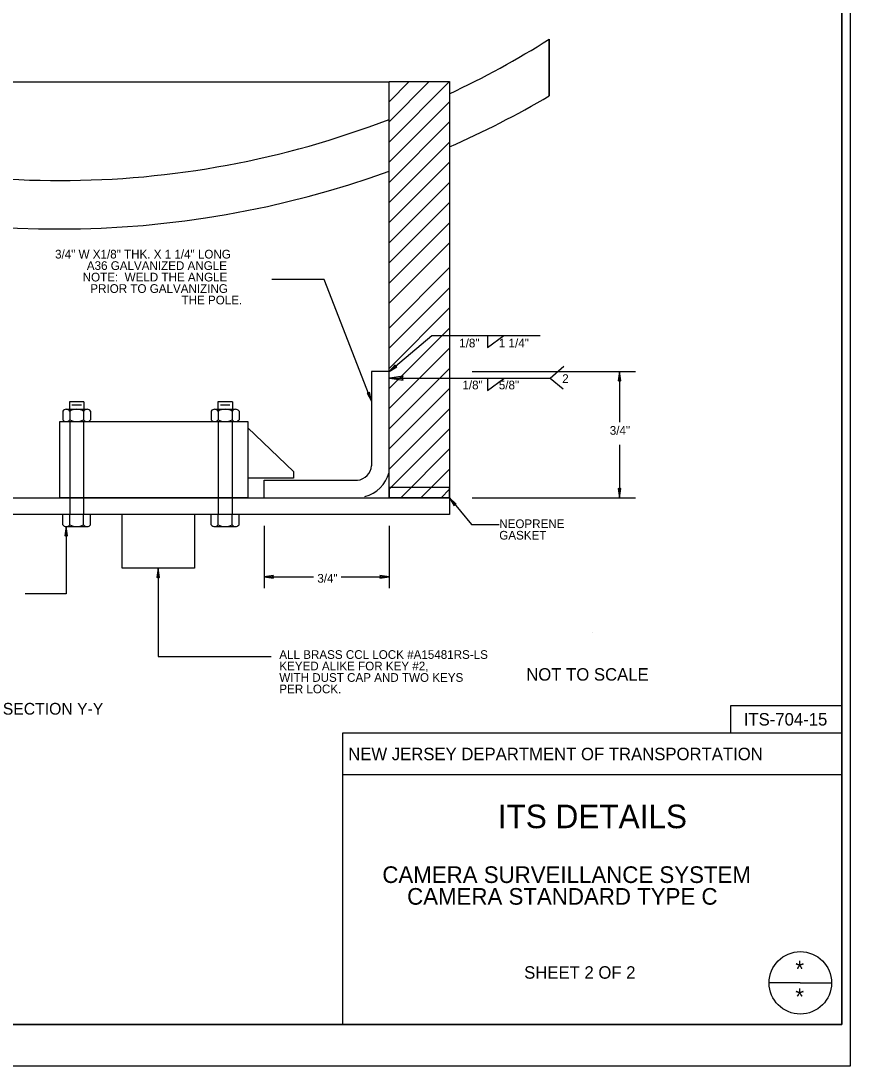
# Model space of a CAD drawing. Extents: x 507340 to 508388, y 495496 to 496156.
# Drawn here: x 508088.8 to 508387.7, y 495496.1 to 495872.8 of the extents above; entities that cross this region are included whole.
import ezdxf

# ---------------------------------------------------------------- set-up
doc = ezdxf.new("R2010")
doc.units = 0
doc.layers.add('1', color=7, linetype='Continuous')
doc.layers.add('41', color=7, linetype='Continuous')

msp = doc.modelspace()

# ---------------------------------------------------------------- linework, layer by layer
at = {"layer": '1'}
for p, q in [((508384.7, 495511.13), (508384.7, 496141.13)), ((508279.25, 495866.25), (508279.25, 495845.83)), ((507983.88, 495850.93), (508221.49, 495850.93)), ((508221.49, 495850.97), (508221.49, 495850.97)), ((508221.49, 495850.97), (508221.49, 495850.97)), ((508221.49, 495843.71), (508228.75, 495850.97)), ((508221.49, 495836.44), (508236.01, 495850.97)), ((508221.49, 495850.97), (508243.25, 495850.97)), ((508221.49, 495790.47), (508221.49, 495850.97)), ((508221.49, 495829.18), (508243.25, 495850.95)), ((508243.25, 495850.97), (508243.25, 495790.46)), ((508221.49, 495821.92), (508243.25, 495843.69)), ((508221.49, 495814.66), (508243.25, 495836.42)), ((508221.49, 495807.39), (508243.25, 495829.16)), ((508221.49, 495800.13), (508243.25, 495821.9)), ((508221.49, 495792.87), (508243.25, 495814.64)), ((508221.49, 495785.61), (508243.25, 495807.37)), ((508221.49, 495778.34), (508243.25, 495800.11)), ((508221.49, 495771.08), (508243.25, 495792.85)), ((508221.49, 495701), (508221.49, 495790.47)), ((508243.25, 495790.46), (508243.25, 495701)), ((508221.49, 495701), (508221.49, 495786.29)), ((508243.25, 495786), (508243.25, 495786)), ((508221.49, 495762.15), (508243.25, 495783.92)), ((508198.11, 495779.65), (508179.29, 495779.65)), ((508215.21, 495735.75), (508198.11, 495779.65)), ((508221.49, 495754.89), (508243.25, 495776.65)), ((508221.49, 495747.62), (508243.25, 495769.39)), ((508221.49, 495740.36), (508243.25, 495762.13)), ((508221.49, 495746.43), (508236.97, 495759.43)), ((508236.97, 495759.43), (508256.97, 495759.46)), ((508256.97, 495759.46), (508256.97, 495755.17)), ((508256.97, 495755.17), (508262.88, 495759.46)), ((508256.97, 495759.46), (508256.97, 495755.17)), ((508256.97, 495755.17), (508262.88, 495759.46)), ((508256.97, 495759.46), (508262.88, 495759.46)), ((508262.88, 495759.46), (508275.94, 495759.46)), ((508221.49, 495733.1), (508243.25, 495754.87)), ((508221.49, 495725.84), (508243.25, 495747.6)), ((508279.59, 495744.12), (508284.46, 495748.41)), ((508221.49, 495746.43), (508215.21, 495746.43)), ((508215.21, 495746.43), (508215.21, 495712.45)), ((508221.64, 495744.12), (508279.59, 495744.12)), ((508251.42, 495746.43), (508310.28, 495746.43)), ((508256.97, 495743.97), (508256.97, 495739.69)), ((508256.97, 495739.69), (508262.88, 495743.97)), ((508279.59, 495744.12), (508284.32, 495740.28)), ((508304.54, 495746.43), (508304.54, 495728.26)), ((508221.49, 495718.57), (508243.25, 495740.34)), ((508105.13, 495732.87), (508112.65, 495732.87)), ((508111.52, 495735.57), (508106.27, 495735.57)), ((508106.27, 495735.57), (508106.27, 495732.87)), ((508110.6, 495734.31), (508107.19, 495734.31)), ((508111.52, 495735.57), (508111.52, 495732.87)), ((508158.64, 495732.87), (508166.16, 495732.87)), ((508165.03, 495735.57), (508159.78, 495735.57)), ((508159.78, 495735.57), (508159.78, 495732.87)), ((508164.11, 495734.31), (508160.7, 495734.31)), ((508165.03, 495735.57), (508165.03, 495732.87)), ((508221.49, 495711.31), (508243.25, 495733.08)), ((508103.88, 495732.23), (508103.88, 495729.09)), ((508106.38, 495732.23), (508106.38, 495729.09)), ((508111.4, 495732.23), (508111.4, 495729.09)), ((508113.9, 495732.23), (508113.9, 495729.09)), ((508157.39, 495732.23), (508157.39, 495729.09)), ((508159.89, 495732.23), (508159.89, 495729.09)), ((508164.91, 495732.23), (508164.91, 495729.09)), ((508167.41, 495732.23), (508167.41, 495729.09)), ((508106.39, 495728.45), (508106.39, 495695)), ((508111.4, 495728.45), (508111.4, 495695)), ((508159.89, 495728.45), (508159.89, 495695)), ((508164.91, 495728.45), (508164.91, 495695)), ((508170.65, 495726.12), (508187.08, 495710.42)), ((508221.49, 495704.05), (508243.25, 495725.82)), ((508225.7, 495701), (508243.25, 495718.55)), ((508304.54, 495720), (508304.54, 495700.96)), ((508187.08, 495710.42), (508187.08, 495708.08)), ((508232.96, 495701), (508243.25, 495711.29)), ((508187.08, 495708.08), (508170.65, 495708.08)), ((508176.49, 495707.28), (508210.15, 495707.28)), ((508176.49, 495701), (508176.49, 495707.28)), ((508240.23, 495701), (508243.25, 495704.03)), ((508243.25, 495702.72), (508243.25, 495702.72)), ((507962.17, 495700.96), (508091.4, 495700.96)), ((508091.4, 495700.96), (508091.4, 495701)), ((508091.4, 495700.96), (508243.25, 495700.96)), ((508243.25, 495701), (508221.49, 495701)), ((508243.25, 495700.96), (508251.23, 495691.36)), ((508243.25, 495700.96), (508243.25, 495695)), ((508251.42, 495700.96), (508310.28, 495700.96)), ((508091.4, 495695), (507962.17, 495695)), ((508091.4, 495695), (508091.4, 495695)), ((508243.25, 495695), (508091.4, 495695)), ((508103.88, 495691.23), (508103.88, 495695)), ((508106.39, 495691.23), (508106.39, 495695)), ((508111.4, 495691.23), (508111.4, 495695)), ((508113.9, 495691.23), (508113.9, 495695)), ((508157.39, 495691.23), (508157.39, 495695)), ((508159.89, 495691.23), (508159.89, 495695)), ((508164.91, 495691.23), (508164.91, 495695)), ((508167.41, 495691.23), (508167.41, 495695)), ((508251.23, 495691.36), (508261.23, 495691.36)), ((508105.13, 495690.59), (508112.65, 495690.59)), ((508105.13, 495690.59), (508105.13, 495666.33)), ((508158.64, 495690.59), (508166.16, 495690.59)), ((508176.49, 495690.85), (508176.49, 495668.38)), ((508221.49, 495690.85), (508221.49, 495668.38)), ((508138.28, 495675.54), (508138.28, 495643.79)), ((508176.49, 495672.48), (508194.24, 495672.48)), ((508204.29, 495672.48), (508221.49, 495672.48)), ((508105.13, 495666.33), (508090.28, 495666.33)), ((508294.75, 495652.31), (508294.75, 495652.31)), ((508138.28, 495643.79), (508179.03, 495643.79)), ((508344.75, 495616.13), (508344.75, 495626.13)), ((508344.75, 495626.13), (508384.75, 495626.13)), ((508384.75, 495616.13), (508204.75, 495616.13)), ((508204.75, 495616.13), (508204.75, 495511.13)), ((508384.75, 495601.13), (508204.75, 495601.13)), ((508369.75, 495526.13), (508358.5, 495526.13)), ((508369.75, 495526.13), (508381, 495526.13)), ((507394.7, 495511.13), (508384.7, 495511.13)), ((508387.7, 495496.13), (507339.52, 495496.13))]:
    msp.add_line(p, q, dxfattribs=at)
for points in [[(508279.25, 495845.83), (508279.25, 495866.25)], [(508243.25, 495846.59), (508243.25, 495827.43)]]:
    msp.add_lwpolyline(points, dxfattribs=at)
for points in [[(508221.49, 495746.43), (508224.32, 495748.2), (508223.75, 495748.33), (508223.72, 495748.92)], [(508221.49, 495746.43), (508224.32, 495748.2), (508223.75, 495748.33), (508223.72, 495748.92)], [(508221.64, 495744.12), (508226.6, 495743.41), (508226.07, 495744.12), (508226.6, 495744.83)], [(508221.64, 495744.12), (508226.6, 495743.41), (508226.07, 495744.12), (508226.6, 495744.83)], [(508304.54, 495746.43), (508304.07, 495743.12), (508304.54, 495743.48), (508305.01, 495743.12)], [(508304.54, 495746.43), (508304.07, 495743.12), (508304.54, 495743.48), (508305.01, 495743.12)], [(508215.21, 495735.75), (508214.45, 495739), (508214.14, 495738.5), (508213.57, 495738.66)], [(508102.77, 495728.45), (508170.65, 495728.45), (508170.65, 495700.96), (508102.77, 495700.96)], [(508221.49, 495701), (508243.25, 495701), (508243.25, 495704.7), (508221.49, 495704.7)], [(508304.54, 495700.96), (508305.01, 495704.26), (508304.54, 495703.91), (508304.07, 495704.26)], [(508304.54, 495700.96), (508305.01, 495704.26), (508304.54, 495703.91), (508304.07, 495704.26)], [(508243.25, 495700.96), (508245, 495698.11), (508245.14, 495698.69), (508245.73, 495698.72)], [(508243.25, 495700.96), (508245, 495698.11), (508245.14, 495698.69), (508245.73, 495698.72)], [(508125.25, 495695.01), (508151.31, 495695.01), (508151.31, 495675.54), (508125.25, 495675.54)], [(508105.13, 495690.59), (508104.66, 495687.29), (508105.13, 495687.64), (508105.6, 495687.29)], [(508105.13, 495690.59), (508104.66, 495687.29), (508105.13, 495687.64), (508105.6, 495687.29)], [(508138.28, 495675.54), (508137.81, 495672.23), (508138.28, 495672.58), (508138.76, 495672.23)], [(508138.28, 495675.54), (508137.81, 495672.23), (508138.28, 495672.58), (508138.76, 495672.23)], [(508176.49, 495672.48), (508179.8, 495672.01), (508179.44, 495672.48), (508179.8, 495672.95)], [(508176.49, 495672.48), (508179.8, 495672.01), (508179.44, 495672.48), (508179.8, 495672.95)], [(508221.49, 495672.48), (508218.18, 495672.95), (508218.53, 495672.48), (508218.18, 495672.01)], [(508221.49, 495672.48), (508218.18, 495672.95), (508218.53, 495672.48), (508218.18, 495672.01)]]:
    msp.add_lwpolyline(points, close=True, dxfattribs=at)
msp.add_circle((508369.75, 495526.13), 11.25, dxfattribs=at)
for centre, radius, start, end in [((508102.69, 496146.79), 331.48, 295.0913, 302.1855), ((508102.69, 496146.79), 331.48, 295.0913, 302.1855), ((508102.69, 496146.79), 348.93, 293.7571, 300.3997), ((508102.69, 496146.79), 348.93, 293.7571, 300.3997), ((508102.69, 496146.79), 331.48, 248.9983, 270.1124), ((508102.69, 496146.79), 331.48, 270, 291.0017), ((508102.69, 496146.79), 348.93, 250.0942, 289.9058), ((508105.13, 495731.32), 1.55, 35.929, 144.071), ((508108.89, 495727.64), 5.23, 61.3689, 118.6342), ((508112.65, 495731.32), 1.55, 35.929, 144.071), ((508158.64, 495731.32), 1.55, 35.929, 144.071), ((508162.4, 495727.64), 5.23, 61.3689, 118.6342), ((508166.16, 495731.32), 1.55, 35.929, 144.071), ((508105.13, 495730), 1.55, 215.929, 324.071), ((508108.89, 495733.68), 5.23, 241.3658, 298.6311), ((508112.65, 495730), 1.55, 215.929, 324.071), ((508158.64, 495730), 1.55, 215.929, 324.071), ((508162.4, 495733.68), 5.23, 241.3658, 298.6311), ((508166.16, 495730), 1.55, 215.929, 324.071), ((508209.34, 495713.13), 5.91, 277.9198, 353.3204), ((508209.78, 495713.08), 12.07, 284.1082, 345.8918), ((508105.13, 495692.14), 1.55, 215.929, 324.071), ((508108.89, 495695.82), 5.23, 241.3658, 298.6311), ((508112.65, 495692.14), 1.55, 215.929, 324.071), ((508158.64, 495692.14), 1.55, 215.929, 324.071), ((508162.4, 495695.82), 5.23, 241.3658, 298.6311), ((508166.16, 495692.14), 1.55, 215.929, 324.071)]:
    msp.add_arc(centre, radius, start, end, dxfattribs=at)
at = {"layer": '41'}
for points in [[(507339.52, 496156.13), (508387.7, 496156.13), (508387.7, 495496.13), (507339.52, 495496.13)], [(507394.7, 496141.13), (508384.7, 496141.13), (508384.7, 495511.13), (507394.7, 495511.13)]]:
    msp.add_lwpolyline(points, close=True, dxfattribs=at)

# ---------------------------------------------------------------- texts
at = {"layer": '1'}
for s, height, p in [('3/4" W X1/8" THK. X 1 1/4" LONG', 3.1319, (508101.11, 495787.21)), ('A36 GALVANIZED ANGLE', 3.1319, (508112.55, 495783.08)), ('NOTE:  WELD THE ANGLE', 3.1319, (508111.06, 495778.94)), ('PRIOR TO GALVANIZING', 3.1319, (508113.82, 495774.81)), ('THE POLE.', 3.132, (508146.69, 495770.67)), ('1/8"      1 1/4"', 3.1319, (508246.79, 495755.17)), ('2', 3.13, (508283.92, 495742.35)), ('1/8"     5/8"', 3.1319, (508247.94, 495740.04)), ('3/4"', 3.132, (508301.07, 495723.69)), ('NEOPRENE ', 3.132, (508261.23, 495690.04)), ('GASKET', 3.132, (508261.23, 495685.9)), ('3/4"', 3.132, (508195.65, 495670.37)), ('ALL BRASS CCL LOCK #A15481RS-LS', 3.1319, (508181.94, 495642.9)), ('KEYED ALIKE FOR KEY #2, ', 3.1319, (508181.94, 495638.77)), ('WITH DUST CAP AND TWO KEYS', 3.1319, (508181.94, 495634.63)), ('PER LOCK.', 3.132, (508181.94, 495630.5)), ('SECTION Y-Y', 4.2398, (508082.26, 495622.8))]:
    msp.add_text(s, height=height, rotation=360, dxfattribs=at).set_placement(p)
for s, height, p in [('NOT TO SCALE', 4.5, (508270.95, 495635.06)), ('ITS-704-15', 4.5, (508349.37, 495618.88)), ('NEW JERSEY DEPARTMENT OF TRANSPORTATION', 4.5, (508206.77, 495606.38)), ('ITS DETAILS', 8.5, (508260.68, 495581.88)), ('CAMERA SURVEILLANCE SYSTEM', 6, (508219.08, 495562.13)), ('CAMERA STANDARD TYPE C', 6, (508228.01, 495554.3)), ('*', 6, (508367.96, 495528.1)), ('SHEET 2 OF 2', 4.5, (508270.2, 495527.63)), ('*', 6, (508367.96, 495518.16))]:
    msp.add_text(s, height=height, dxfattribs=at).set_placement(p)

doc.saveas('drawing.dxf')
